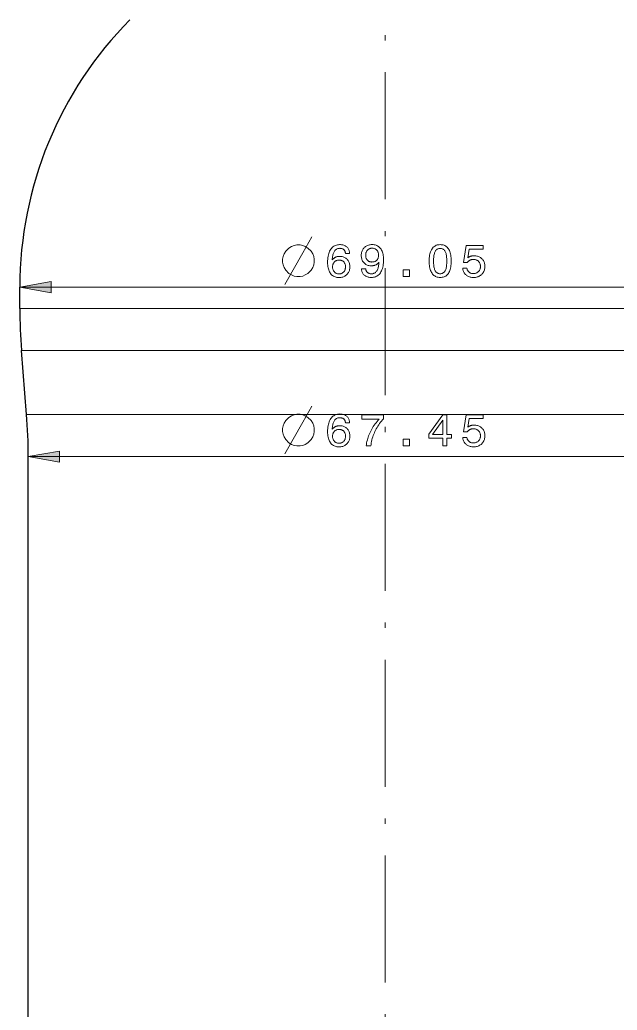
# Model space of a CAD drawing. Extents: x 0 to 297, y 0 to 420.
# Drawn here: x 70.1 to 126.6, y 214 to 307.6 of the extents above; entities that cross this region are included whole.
import ezdxf

# ---------------------------------------------------------------- set-up
doc = ezdxf.new("R2010")
doc.units = 0
doc.linetypes.add('DASHDOT', pattern=[18.5, 12, -3, 0.5, -3])

msp = doc.modelspace()

# ---------------------------------------------------------------- linework, layer by layer
at = {"color": 7, "linetype": 'DASHDOT', "lineweight": 13}
msp.add_line((104.666, 395.154), (104.666, 137.925), dxfattribs=at)
at = {"color": 7, "lineweight": 30, "ltscale": 0.05}
msp.add_line((70.141, 280.349), (70.141, 282.349), dxfattribs=at)
at = {"color": 7, "lineweight": 13, "ltscale": 0.449321}
for p, q in [((88.114, 282.349), (70.141, 282.349)), ((88.114, 280.349), (70.141, 280.349))]:
    msp.add_line(p, q, dxfattribs=at)
at = {"color": 7, "lineweight": 13}
for p, q in [((73.095, 282.349), (136.237, 282.349)), ((139.191, 282.349), (88.114, 282.349)), ((139.191, 280.349), (88.114, 280.349)), ((139.032, 276.366), (88.19, 276.366)), ((138.55, 270.333), (88.421, 270.333)), ((73.895, 266.349), (135.437, 266.349)), ((138.391, 266.349), (88.497, 266.349))]:
    msp.add_line(p, q, dxfattribs=at)
at = {"color": 7, "lineweight": 30, "ltscale": 0.151328}
msp.add_line((70.782, 270.333), (70.3, 276.366), dxfattribs=at)
at = {"color": 7, "lineweight": 13, "ltscale": 0.447253}
msp.add_line((88.19, 276.366), (70.3, 276.366), dxfattribs=at)
at = {"color": 7, "lineweight": 13, "ltscale": 0.440977}
msp.add_line((88.421, 270.333), (70.782, 270.333), dxfattribs=at)
at = {"color": 7, "lineweight": 30}
msp.add_line((70.941, 173.649), (70.941, 266.349), dxfattribs=at)
at = {"color": 7, "lineweight": 13, "ltscale": 0.438909}
msp.add_line((88.497, 266.349), (70.941, 266.349), dxfattribs=at)
at = {"color": 7, "lineweight": 13}
for points in [[(96.617, 286.349), (96.317, 286.349), (96.067, 286.299), (95.817, 286.199), (95.567, 286.049), (95.267, 285.749), (95.117, 285.499), (95.017, 285.249), (94.967, 284.999), (94.967, 284.699), (95.017, 284.449), (95.117, 284.199), (95.267, 283.949), (95.567, 283.649), (95.817, 283.499), (96.067, 283.399), (96.317, 283.349), (96.617, 283.349), (96.867, 283.399), (97.117, 283.499), (97.367, 283.649), (97.667, 283.949), (97.817, 284.199), (97.917, 284.449), (97.967, 284.699), (97.967, 284.999), (97.917, 285.249), (97.817, 285.499), (97.667, 285.749), (97.367, 286.049), (97.117, 286.199), (96.867, 286.299)], [(101.303, 285.538), (100.907, 285.538), (100.901, 285.583), (100.893, 285.627), (100.883, 285.668), (100.87, 285.707), (100.855, 285.744), (100.837, 285.779), (100.818, 285.811), (100.796, 285.841), (100.771, 285.869), (100.745, 285.895), (100.716, 285.919), (100.685, 285.94), (100.652, 285.958), (100.617, 285.974), (100.58, 285.988), (100.54, 285.999), (100.499, 286.007), (100.456, 286.014), (100.411, 286.017), (100.363, 286.018), (100.299, 286.016), (100.238, 286.008), (100.18, 285.994), (100.125, 285.975), (100.073, 285.951), (100.024, 285.921), (99.978, 285.886), (99.935, 285.846), (99.896, 285.8), (99.859, 285.749), (99.826, 285.692), (99.795, 285.63), (99.767, 285.562), (99.742, 285.488), (99.721, 285.409), (99.702, 285.325), (99.685, 285.234), (99.672, 285.139), (99.662, 285.037), (99.655, 284.931), (99.681, 284.962), (99.708, 284.992), (99.736, 285.021), (99.765, 285.048), (99.795, 285.073), (99.827, 285.097), (99.859, 285.12), (99.893, 285.14), (99.928, 285.16), (99.964, 285.177), (100, 285.193), (100.038, 285.208), (100.077, 285.22), (100.116, 285.231), (100.157, 285.241), (100.198, 285.248), (100.24, 285.254), (100.283, 285.258), (100.327, 285.261), (100.371, 285.262), (100.455, 285.259), (100.535, 285.251), (100.613, 285.237), (100.687, 285.218), (100.757, 285.193), (100.825, 285.163), (100.889, 285.128), (100.95, 285.087), (101.008, 285.04), (101.063, 284.989), (101.113, 284.932), (101.159, 284.872), (101.198, 284.809), (101.233, 284.742), (101.262, 284.672), (101.286, 284.598), (101.305, 284.521), (101.318, 284.44), (101.326, 284.356), (101.329, 284.269), (101.326, 284.181), (101.317, 284.097), (101.303, 284.016), (101.284, 283.938), (101.258, 283.864), (101.227, 283.793), (101.191, 283.725), (101.148, 283.661), (101.101, 283.6), (101.047, 283.542), (100.989, 283.489), (100.928, 283.442), (100.863, 283.4), (100.794, 283.364), (100.722, 283.333), (100.647, 283.308), (100.568, 283.288), (100.486, 283.274), (100.4, 283.266), (100.31, 283.263), (100.207, 283.267), (100.109, 283.278), (100.016, 283.296), (99.928, 283.321), (99.845, 283.354), (99.767, 283.394), (99.693, 283.442), (99.625, 283.496), (99.561, 283.558), (99.503, 283.628), (99.45, 283.704), (99.402, 283.787), (99.36, 283.876), (99.323, 283.971), (99.293, 284.073), (99.267, 284.182), (99.248, 284.296), (99.234, 284.418), (99.225, 284.546), (99.223, 284.68), (99.225, 284.837), (99.234, 284.987), (99.249, 285.13), (99.27, 285.266), (99.297, 285.394), (99.33, 285.515), (99.369, 285.629), (99.413, 285.736), (99.464, 285.835), (99.521, 285.927), (99.583, 286.011), (99.65, 286.086), (99.721, 286.152), (99.798, 286.209), (99.879, 286.258), (99.965, 286.298), (100.056, 286.329), (100.151, 286.351), (100.252, 286.364), (100.357, 286.368), (100.441, 286.366), (100.521, 286.36), (100.597, 286.349), (100.67, 286.334), (100.74, 286.314), (100.805, 286.29), (100.868, 286.262), (100.926, 286.229), (100.981, 286.193), (101.032, 286.151), (101.08, 286.106), (101.123, 286.057), (101.161, 286.005), (101.195, 285.949), (101.224, 285.889), (101.249, 285.826), (101.269, 285.759), (101.285, 285.689), (101.296, 285.615)], [(102.429, 284.092), (102.825, 284.092), (102.829, 284.047), (102.835, 284.005), (102.844, 283.965), (102.855, 283.927), (102.869, 283.891), (102.886, 283.857), (102.905, 283.824), (102.927, 283.794), (102.951, 283.766), (102.978, 283.739), (103.008, 283.715), (103.039, 283.694), (103.073, 283.675), (103.109, 283.659), (103.146, 283.645), (103.186, 283.633), (103.228, 283.624), (103.271, 283.618), (103.317, 283.614), (103.365, 283.613), (103.429, 283.616), (103.491, 283.624), (103.549, 283.637), (103.604, 283.656), (103.656, 283.68), (103.704, 283.71), (103.75, 283.745), (103.793, 283.785), (103.832, 283.831), (103.869, 283.882), (103.903, 283.938), (103.933, 284.001), (103.961, 284.068), (103.986, 284.142), (104.008, 284.221), (104.027, 284.306), (104.043, 284.396), (104.056, 284.492), (104.066, 284.594), (104.074, 284.701), (104.048, 284.669), (104.021, 284.638), (103.993, 284.609), (103.964, 284.582), (103.933, 284.556), (103.902, 284.532), (103.87, 284.51), (103.836, 284.489), (103.801, 284.47), (103.766, 284.452), (103.729, 284.436), (103.692, 284.422), (103.653, 284.409), (103.614, 284.398), (103.574, 284.389), (103.533, 284.381), (103.491, 284.375), (103.449, 284.371), (103.405, 284.369), (103.361, 284.368), (103.277, 284.37), (103.197, 284.379), (103.12, 284.392), (103.046, 284.411), (102.975, 284.436), (102.908, 284.466), (102.843, 284.501), (102.782, 284.542), (102.724, 284.589), (102.669, 284.641), (102.619, 284.697), (102.574, 284.757), (102.534, 284.82), (102.499, 284.887), (102.47, 284.957), (102.446, 285.031), (102.428, 285.108), (102.414, 285.189), (102.406, 285.273), (102.404, 285.361), (102.407, 285.449), (102.415, 285.534), (102.429, 285.615), (102.449, 285.693), (102.474, 285.767), (102.505, 285.838), (102.542, 285.906), (102.584, 285.971), (102.632, 286.031), (102.685, 286.089), (102.743, 286.142), (102.805, 286.19), (102.87, 286.232), (102.938, 286.268), (103.01, 286.299), (103.086, 286.324), (103.165, 286.343), (103.247, 286.357), (103.333, 286.366), (103.422, 286.368), (103.525, 286.365), (103.622, 286.354), (103.715, 286.336), (103.803, 286.31), (103.886, 286.277), (103.964, 286.237), (104.037, 286.19), (104.105, 286.135), (104.168, 286.073), (104.226, 286.004), (104.279, 285.928), (104.327, 285.845), (104.369, 285.756), (104.405, 285.66), (104.436, 285.558), (104.461, 285.45), (104.481, 285.335), (104.495, 285.214), (104.503, 285.086), (104.506, 284.952), (104.503, 284.793), (104.494, 284.642), (104.479, 284.498), (104.458, 284.362), (104.431, 284.233), (104.399, 284.112), (104.36, 283.998), (104.315, 283.892), (104.265, 283.793), (104.208, 283.702), (104.146, 283.618), (104.079, 283.544), (104.007, 283.478), (103.93, 283.421), (103.848, 283.373), (103.761, 283.333), (103.668, 283.302), (103.571, 283.281), (103.468, 283.267), (103.361, 283.263), (103.277, 283.265), (103.198, 283.272), (103.121, 283.283), (103.048, 283.299), (102.978, 283.319), (102.912, 283.344), (102.849, 283.374), (102.79, 283.407), (102.734, 283.446), (102.682, 283.489), (102.634, 283.535), (102.591, 283.585), (102.553, 283.638), (102.52, 283.693), (102.492, 283.752), (102.47, 283.814), (102.452, 283.879), (102.439, 283.947), (102.432, 284.018)], [(108.821, 284.813), (108.824, 284.961), (108.832, 285.102), (108.845, 285.236), (108.864, 285.363), (108.888, 285.483), (108.917, 285.595), (108.951, 285.7), (108.991, 285.798), (109.036, 285.888), (109.087, 285.971), (109.142, 286.047), (109.203, 286.114), (109.268, 286.174), (109.338, 286.225), (109.413, 286.269), (109.493, 286.305), (109.578, 286.333), (109.667, 286.353), (109.761, 286.364), (109.861, 286.368), (109.961, 286.364), (110.056, 286.353), (110.145, 286.333), (110.23, 286.305), (110.31, 286.27), (110.385, 286.227), (110.455, 286.175), (110.52, 286.116), (110.58, 286.049), (110.635, 285.974), (110.685, 285.892), (110.73, 285.802), (110.769, 285.704), (110.803, 285.599), (110.832, 285.487), (110.856, 285.367), (110.874, 285.239), (110.887, 285.105), (110.895, 284.962), (110.898, 284.813), (110.895, 284.663), (110.887, 284.521), (110.874, 284.387), (110.856, 284.26), (110.832, 284.141), (110.803, 284.029), (110.769, 283.924), (110.73, 283.827), (110.685, 283.737), (110.635, 283.655), (110.58, 283.581), (110.52, 283.514), (110.455, 283.455), (110.385, 283.404), (110.31, 283.361), (110.23, 283.326), (110.145, 283.298), (110.056, 283.279), (109.961, 283.267), (109.861, 283.263), (109.761, 283.267), (109.667, 283.279), (109.578, 283.298), (109.493, 283.326), (109.413, 283.362), (109.338, 283.405), (109.268, 283.456), (109.203, 283.515), (109.142, 283.582), (109.087, 283.657), (109.036, 283.74), (108.991, 283.83), (108.951, 283.927), (108.917, 284.031), (108.888, 284.143), (108.864, 284.262), (108.845, 284.389), (108.832, 284.523), (108.824, 284.664)], [(102.821, 285.365), (102.823, 285.308), (102.828, 285.253), (102.836, 285.201), (102.847, 285.151), (102.862, 285.103), (102.879, 285.058), (102.9, 285.015), (102.924, 284.974), (102.952, 284.936), (102.983, 284.9), (103.016, 284.867), (103.051, 284.837), (103.089, 284.811), (103.128, 284.789), (103.17, 284.77), (103.214, 284.754), (103.259, 284.742), (103.307, 284.733), (103.357, 284.728), (103.409, 284.726), (103.467, 284.728), (103.522, 284.733), (103.575, 284.742), (103.625, 284.754), (103.673, 284.769), (103.718, 284.788), (103.76, 284.81), (103.8, 284.836), (103.837, 284.865), (103.872, 284.898), (103.904, 284.934), (103.933, 284.972), (103.958, 285.013), (103.979, 285.056), (103.998, 285.102), (104.013, 285.15), (104.025, 285.201), (104.033, 285.254), (104.038, 285.311), (104.04, 285.369), (104.038, 285.428), (104.033, 285.485), (104.025, 285.539), (104.013, 285.591), (103.998, 285.64), (103.979, 285.686), (103.958, 285.731), (103.933, 285.773), (103.904, 285.812), (103.872, 285.849), (103.838, 285.883), (103.801, 285.913), (103.761, 285.94), (103.72, 285.963), (103.676, 285.982), (103.63, 285.998), (103.581, 286.011), (103.53, 286.02), (103.477, 286.025), (103.422, 286.027), (103.369, 286.025), (103.318, 286.02), (103.27, 286.01), (103.223, 285.998), (103.178, 285.981), (103.136, 285.961), (103.095, 285.938), (103.057, 285.91), (103.021, 285.879), (102.987, 285.845), (102.955, 285.807), (102.927, 285.767), (102.902, 285.725), (102.881, 285.68), (102.863, 285.633), (102.848, 285.584), (102.836, 285.533), (102.828, 285.479), (102.823, 285.423)], [(109.234, 284.813), (109.236, 284.692), (109.241, 284.578), (109.248, 284.471), (109.259, 284.37), (109.272, 284.276), (109.289, 284.188), (109.309, 284.108), (109.332, 284.033), (109.357, 283.966), (109.386, 283.905), (109.418, 283.85), (109.454, 283.801), (109.493, 283.758), (109.535, 283.721), (109.581, 283.689), (109.63, 283.663), (109.682, 283.643), (109.738, 283.629), (109.798, 283.62), (109.861, 283.617), (109.924, 283.62), (109.983, 283.629), (110.04, 283.643), (110.092, 283.663), (110.141, 283.688), (110.187, 283.72), (110.229, 283.757), (110.267, 283.799), (110.302, 283.848), (110.334, 283.902), (110.362, 283.962), (110.387, 284.029), (110.41, 284.103), (110.429, 284.184), (110.445, 284.272), (110.459, 284.366), (110.469, 284.468), (110.477, 284.576), (110.481, 284.691), (110.483, 284.813), (110.481, 284.935), (110.477, 285.05), (110.469, 285.159), (110.459, 285.26), (110.445, 285.355), (110.429, 285.443), (110.41, 285.524), (110.387, 285.598), (110.362, 285.665), (110.334, 285.725), (110.302, 285.779), (110.267, 285.828), (110.229, 285.871), (110.187, 285.908), (110.141, 285.939), (110.092, 285.964), (110.04, 285.984), (109.983, 285.999), (109.924, 286.007), (109.861, 286.01), (109.798, 286.007), (109.738, 285.999), (109.682, 285.984), (109.63, 285.964), (109.581, 285.938), (109.535, 285.906), (109.493, 285.869), (109.454, 285.826), (109.418, 285.777), (109.386, 285.722), (109.357, 285.661), (109.332, 285.594), (109.309, 285.52), (109.289, 285.439), (109.272, 285.351), (109.259, 285.257), (109.248, 285.156), (109.241, 285.048), (109.236, 284.934)], [(111.99, 284.132), (112.39, 284.132), (112.399, 284.086), (112.41, 284.042), (112.423, 284), (112.439, 283.961), (112.457, 283.923), (112.478, 283.888), (112.501, 283.854), (112.527, 283.823), (112.555, 283.793), (112.585, 283.766), (112.618, 283.741), (112.653, 283.718), (112.689, 283.699), (112.727, 283.681), (112.767, 283.667), (112.808, 283.655), (112.851, 283.646), (112.896, 283.639), (112.943, 283.635), (112.991, 283.634), (113.05, 283.636), (113.107, 283.641), (113.162, 283.651), (113.214, 283.663), (113.263, 283.68), (113.311, 283.7), (113.356, 283.724), (113.398, 283.751), (113.438, 283.783), (113.476, 283.817), (113.511, 283.855), (113.542, 283.895), (113.57, 283.938), (113.594, 283.983), (113.614, 284.03), (113.63, 284.079), (113.643, 284.131), (113.652, 284.185), (113.658, 284.242), (113.66, 284.3), (113.658, 284.36), (113.652, 284.418), (113.643, 284.472), (113.631, 284.525), (113.614, 284.575), (113.594, 284.622), (113.571, 284.667), (113.544, 284.71), (113.513, 284.75), (113.478, 284.787), (113.441, 284.822), (113.401, 284.853), (113.358, 284.88), (113.313, 284.903), (113.266, 284.923), (113.216, 284.94), (113.164, 284.952), (113.109, 284.961), (113.051, 284.967), (112.991, 284.969), (112.957, 284.968), (112.923, 284.966), (112.889, 284.962), (112.856, 284.957), (112.824, 284.951), (112.792, 284.944), (112.761, 284.934), (112.731, 284.924), (112.701, 284.912), (112.672, 284.899), (112.643, 284.884), (112.616, 284.868), (112.589, 284.851), (112.562, 284.833), (112.537, 284.813), (112.512, 284.791), (112.488, 284.769), (112.464, 284.745), (112.442, 284.719), (112.42, 284.692), (112.076, 284.692), (112.312, 286.282), (113.915, 286.282), (113.915, 285.928), (112.601, 285.928), (112.481, 285.12), (112.503, 285.139), (112.526, 285.156), (112.549, 285.173), (112.573, 285.189), (112.598, 285.204), (112.624, 285.218), (112.651, 285.231), (112.678, 285.243), (112.706, 285.254), (112.735, 285.265), (112.765, 285.274), (112.795, 285.283), (112.825, 285.29), (112.857, 285.296), (112.888, 285.302), (112.92, 285.306), (112.953, 285.31), (112.986, 285.312), (113.02, 285.314), (113.055, 285.314), (113.145, 285.312), (113.232, 285.303), (113.315, 285.29), (113.395, 285.27), (113.471, 285.246), (113.544, 285.216), (113.613, 285.18), (113.678, 285.139), (113.74, 285.092), (113.798, 285.04), (113.851, 284.984), (113.899, 284.924), (113.941, 284.86), (113.978, 284.794), (114.009, 284.723), (114.034, 284.65), (114.054, 284.573), (114.068, 284.492), (114.076, 284.409), (114.079, 284.321), (114.076, 284.229), (114.067, 284.14), (114.052, 284.054), (114.031, 283.972), (114.005, 283.894), (113.972, 283.819), (113.933, 283.748), (113.888, 283.68), (113.838, 283.616), (113.781, 283.556), (113.719, 283.5), (113.654, 283.451), (113.586, 283.407), (113.513, 283.368), (113.437, 283.336), (113.358, 283.31), (113.275, 283.289), (113.188, 283.275), (113.098, 283.266), (113.004, 283.263), (112.921, 283.265), (112.84, 283.273), (112.763, 283.285), (112.688, 283.301), (112.616, 283.323), (112.547, 283.349), (112.481, 283.38), (112.418, 283.416), (112.358, 283.457), (112.301, 283.502), (112.247, 283.552), (112.199, 283.604), (112.156, 283.659), (112.117, 283.718), (112.083, 283.779), (112.055, 283.844), (112.031, 283.911), (112.012, 283.982), (111.999, 284.055)], [(100.911, 284.264), (100.91, 284.322), (100.905, 284.377), (100.897, 284.43), (100.885, 284.48), (100.871, 284.528), (100.853, 284.574), (100.832, 284.617), (100.807, 284.658), (100.78, 284.696), (100.749, 284.732), (100.715, 284.766), (100.68, 284.795), (100.642, 284.822), (100.603, 284.844), (100.561, 284.864), (100.518, 284.879), (100.472, 284.892), (100.424, 284.9), (100.375, 284.906), (100.323, 284.907), (100.265, 284.906), (100.21, 284.901), (100.157, 284.892), (100.107, 284.88), (100.06, 284.864), (100.015, 284.845), (99.972, 284.823), (99.932, 284.797), (99.895, 284.767), (99.86, 284.735), (99.828, 284.699), (99.8, 284.66), (99.775, 284.619), (99.753, 284.576), (99.735, 284.53), (99.719, 284.481), (99.708, 284.43), (99.699, 284.376), (99.694, 284.319), (99.693, 284.26), (99.694, 284.201), (99.699, 284.145), (99.708, 284.091), (99.719, 284.039), (99.734, 283.99), (99.752, 283.943), (99.774, 283.899), (99.799, 283.857), (99.827, 283.818), (99.858, 283.782), (99.892, 283.748), (99.929, 283.718), (99.968, 283.691), (100.009, 283.668), (100.053, 283.649), (100.099, 283.633), (100.147, 283.62), (100.198, 283.612), (100.251, 283.606), (100.306, 283.605), (100.359, 283.606), (100.41, 283.612), (100.459, 283.621), (100.506, 283.634), (100.55, 283.65), (100.593, 283.67), (100.634, 283.694), (100.672, 283.721), (100.709, 283.752), (100.744, 283.787), (100.775, 283.824), (100.804, 283.864), (100.829, 283.906), (100.851, 283.951), (100.869, 283.997), (100.884, 284.046), (100.896, 284.097), (100.904, 284.151), (100.91, 284.207)], [(106.365, 283.349), (106.365, 283.992), (106.962, 283.992), (106.962, 283.349)], [(73.095, 282.87), (70.141, 282.349), (73.095, 281.828)], [(96.617, 270.349), (96.317, 270.349), (96.067, 270.299), (95.817, 270.199), (95.567, 270.049), (95.267, 269.749), (95.117, 269.499), (95.017, 269.249), (94.967, 268.999), (94.967, 268.699), (95.017, 268.449), (95.117, 268.199), (95.267, 267.949), (95.567, 267.649), (95.817, 267.499), (96.067, 267.399), (96.317, 267.349), (96.617, 267.349), (96.867, 267.399), (97.117, 267.499), (97.367, 267.649), (97.667, 267.949), (97.817, 268.199), (97.917, 268.449), (97.967, 268.699), (97.967, 268.999), (97.917, 269.249), (97.817, 269.499), (97.667, 269.749), (97.367, 270.049), (97.117, 270.199), (96.867, 270.299)], [(101.303, 269.538), (100.907, 269.538), (100.901, 269.583), (100.893, 269.627), (100.883, 269.668), (100.87, 269.707), (100.855, 269.744), (100.837, 269.779), (100.818, 269.811), (100.796, 269.841), (100.771, 269.869), (100.745, 269.895), (100.716, 269.919), (100.685, 269.94), (100.652, 269.958), (100.617, 269.974), (100.58, 269.988), (100.54, 269.999), (100.499, 270.007), (100.456, 270.014), (100.411, 270.017), (100.363, 270.018), (100.299, 270.016), (100.238, 270.008), (100.18, 269.994), (100.125, 269.975), (100.073, 269.951), (100.024, 269.921), (99.978, 269.886), (99.935, 269.846), (99.896, 269.8), (99.859, 269.749), (99.826, 269.692), (99.795, 269.63), (99.767, 269.562), (99.742, 269.488), (99.721, 269.409), (99.702, 269.325), (99.685, 269.234), (99.672, 269.139), (99.662, 269.037), (99.655, 268.931), (99.681, 268.962), (99.708, 268.992), (99.736, 269.021), (99.765, 269.048), (99.795, 269.073), (99.827, 269.097), (99.859, 269.12), (99.893, 269.14), (99.928, 269.16), (99.964, 269.177), (100, 269.193), (100.038, 269.208), (100.077, 269.22), (100.116, 269.231), (100.157, 269.241), (100.198, 269.248), (100.24, 269.254), (100.283, 269.258), (100.327, 269.261), (100.371, 269.262), (100.455, 269.259), (100.535, 269.251), (100.613, 269.237), (100.687, 269.218), (100.757, 269.193), (100.825, 269.163), (100.889, 269.128), (100.95, 269.087), (101.008, 269.04), (101.063, 268.989), (101.113, 268.932), (101.159, 268.872), (101.198, 268.809), (101.233, 268.742), (101.262, 268.672), (101.286, 268.598), (101.305, 268.521), (101.318, 268.44), (101.326, 268.356), (101.329, 268.269), (101.326, 268.181), (101.317, 268.097), (101.303, 268.016), (101.284, 267.938), (101.258, 267.864), (101.227, 267.793), (101.191, 267.725), (101.148, 267.661), (101.101, 267.6), (101.047, 267.542), (100.989, 267.489), (100.928, 267.442), (100.863, 267.4), (100.794, 267.364), (100.722, 267.333), (100.647, 267.308), (100.568, 267.288), (100.486, 267.274), (100.4, 267.266), (100.31, 267.263), (100.207, 267.267), (100.109, 267.278), (100.016, 267.296), (99.928, 267.321), (99.845, 267.354), (99.767, 267.394), (99.693, 267.442), (99.625, 267.496), (99.561, 267.558), (99.503, 267.628), (99.45, 267.704), (99.402, 267.787), (99.36, 267.876), (99.323, 267.971), (99.293, 268.073), (99.267, 268.182), (99.248, 268.296), (99.234, 268.418), (99.225, 268.546), (99.223, 268.68), (99.225, 268.837), (99.234, 268.987), (99.249, 269.13), (99.27, 269.266), (99.297, 269.394), (99.33, 269.515), (99.369, 269.629), (99.413, 269.736), (99.464, 269.835), (99.521, 269.927), (99.583, 270.011), (99.65, 270.086), (99.721, 270.152), (99.798, 270.209), (99.879, 270.258), (99.965, 270.298), (100.056, 270.329), (100.151, 270.351), (100.252, 270.364), (100.357, 270.368), (100.441, 270.366), (100.521, 270.36), (100.597, 270.349), (100.67, 270.334), (100.74, 270.314), (100.805, 270.29), (100.868, 270.262), (100.926, 270.229), (100.981, 270.193), (101.032, 270.151), (101.08, 270.106), (101.123, 270.057), (101.161, 270.005), (101.195, 269.949), (101.224, 269.889), (101.249, 269.826), (101.269, 269.759), (101.285, 269.689), (101.296, 269.615)], [(102.866, 267.349), (102.887, 267.493), (102.912, 267.635), (102.942, 267.774), (102.976, 267.912), (103.013, 268.048), (103.055, 268.181), (103.101, 268.313), (103.151, 268.442), (103.205, 268.57), (103.263, 268.696), (103.325, 268.82), (103.392, 268.943), (103.464, 269.064), (103.54, 269.185), (103.621, 269.305), (103.707, 269.424), (103.797, 269.541), (103.891, 269.658), (103.991, 269.773), (104.095, 269.888), (102.454, 269.888), (102.454, 270.282), (104.51, 270.282), (104.51, 269.924), (104.41, 269.811), (104.313, 269.698), (104.222, 269.582), (104.134, 269.465), (104.05, 269.346), (103.971, 269.225), (103.896, 269.103), (103.825, 268.979), (103.759, 268.853), (103.696, 268.726), (103.638, 268.597), (103.584, 268.466), (103.534, 268.333), (103.488, 268.198), (103.447, 268.061), (103.41, 267.923), (103.376, 267.782), (103.347, 267.64), (103.323, 267.496), (103.302, 267.349)], [(110.099, 267.349), (110.099, 268.092), (108.781, 268.092), (108.781, 268.471), (110.095, 270.282), (110.487, 270.282), (110.487, 268.437), (110.915, 268.437), (110.915, 268.092), (110.487, 268.092), (110.487, 267.349)], [(109.144, 268.437), (110.099, 268.437), (110.099, 269.78)], [(111.99, 268.132), (112.39, 268.132), (112.399, 268.086), (112.41, 268.042), (112.423, 268), (112.439, 267.961), (112.457, 267.923), (112.478, 267.888), (112.501, 267.854), (112.527, 267.823), (112.555, 267.793), (112.585, 267.766), (112.618, 267.741), (112.653, 267.718), (112.689, 267.699), (112.727, 267.681), (112.767, 267.667), (112.808, 267.655), (112.851, 267.646), (112.896, 267.639), (112.943, 267.635), (112.991, 267.634), (113.05, 267.636), (113.107, 267.641), (113.162, 267.651), (113.214, 267.663), (113.263, 267.68), (113.311, 267.7), (113.356, 267.724), (113.398, 267.751), (113.438, 267.783), (113.476, 267.817), (113.511, 267.855), (113.542, 267.895), (113.57, 267.938), (113.594, 267.983), (113.614, 268.03), (113.63, 268.079), (113.643, 268.131), (113.652, 268.185), (113.658, 268.242), (113.66, 268.3), (113.658, 268.36), (113.652, 268.418), (113.643, 268.472), (113.631, 268.525), (113.614, 268.575), (113.594, 268.622), (113.571, 268.667), (113.544, 268.71), (113.513, 268.75), (113.478, 268.787), (113.441, 268.822), (113.401, 268.853), (113.358, 268.88), (113.313, 268.903), (113.266, 268.923), (113.216, 268.94), (113.164, 268.952), (113.109, 268.961), (113.051, 268.967), (112.991, 268.969), (112.957, 268.968), (112.923, 268.966), (112.889, 268.962), (112.856, 268.957), (112.824, 268.951), (112.792, 268.944), (112.761, 268.934), (112.731, 268.924), (112.701, 268.912), (112.672, 268.899), (112.643, 268.884), (112.616, 268.868), (112.589, 268.851), (112.562, 268.833), (112.537, 268.813), (112.512, 268.791), (112.488, 268.769), (112.464, 268.745), (112.442, 268.719), (112.42, 268.692), (112.076, 268.692), (112.312, 270.282), (113.915, 270.282), (113.915, 269.928), (112.601, 269.928), (112.481, 269.12), (112.503, 269.139), (112.526, 269.156), (112.549, 269.173), (112.573, 269.189), (112.598, 269.204), (112.624, 269.218), (112.651, 269.231), (112.678, 269.243), (112.706, 269.254), (112.735, 269.265), (112.765, 269.274), (112.795, 269.283), (112.825, 269.29), (112.857, 269.296), (112.888, 269.302), (112.92, 269.306), (112.953, 269.31), (112.986, 269.312), (113.02, 269.314), (113.055, 269.314), (113.145, 269.312), (113.232, 269.303), (113.315, 269.29), (113.395, 269.27), (113.471, 269.246), (113.544, 269.216), (113.613, 269.18), (113.678, 269.139), (113.74, 269.092), (113.798, 269.04), (113.851, 268.984), (113.899, 268.924), (113.941, 268.86), (113.978, 268.794), (114.009, 268.723), (114.034, 268.65), (114.054, 268.573), (114.068, 268.492), (114.076, 268.409), (114.079, 268.321), (114.076, 268.229), (114.067, 268.14), (114.052, 268.054), (114.031, 267.972), (114.005, 267.894), (113.972, 267.819), (113.933, 267.748), (113.888, 267.68), (113.838, 267.616), (113.781, 267.556), (113.719, 267.5), (113.654, 267.451), (113.586, 267.407), (113.513, 267.368), (113.437, 267.336), (113.358, 267.31), (113.275, 267.289), (113.188, 267.275), (113.098, 267.266), (113.004, 267.263), (112.921, 267.265), (112.84, 267.273), (112.763, 267.285), (112.688, 267.301), (112.616, 267.323), (112.547, 267.349), (112.481, 267.38), (112.418, 267.416), (112.358, 267.457), (112.301, 267.502), (112.247, 267.552), (112.199, 267.604), (112.156, 267.659), (112.117, 267.718), (112.083, 267.779), (112.055, 267.844), (112.031, 267.911), (112.012, 267.982), (111.999, 268.055)], [(100.911, 268.264), (100.91, 268.322), (100.905, 268.377), (100.897, 268.43), (100.885, 268.48), (100.871, 268.528), (100.853, 268.574), (100.832, 268.617), (100.807, 268.658), (100.78, 268.696), (100.749, 268.732), (100.715, 268.766), (100.68, 268.795), (100.642, 268.822), (100.603, 268.844), (100.561, 268.864), (100.518, 268.879), (100.472, 268.892), (100.424, 268.9), (100.375, 268.906), (100.323, 268.907), (100.265, 268.906), (100.21, 268.901), (100.157, 268.892), (100.107, 268.88), (100.06, 268.864), (100.015, 268.845), (99.972, 268.823), (99.932, 268.797), (99.895, 268.767), (99.86, 268.735), (99.828, 268.699), (99.8, 268.66), (99.775, 268.619), (99.753, 268.576), (99.735, 268.53), (99.719, 268.481), (99.708, 268.43), (99.699, 268.376), (99.694, 268.319), (99.693, 268.26), (99.694, 268.201), (99.699, 268.145), (99.708, 268.091), (99.719, 268.039), (99.734, 267.99), (99.752, 267.943), (99.774, 267.899), (99.799, 267.857), (99.827, 267.818), (99.858, 267.782), (99.892, 267.748), (99.929, 267.718), (99.968, 267.691), (100.009, 267.668), (100.053, 267.649), (100.099, 267.633), (100.147, 267.62), (100.198, 267.612), (100.251, 267.606), (100.306, 267.605), (100.359, 267.606), (100.41, 267.612), (100.459, 267.621), (100.506, 267.634), (100.55, 267.65), (100.593, 267.67), (100.634, 267.694), (100.672, 267.721), (100.709, 267.752), (100.744, 267.787), (100.775, 267.824), (100.804, 267.864), (100.829, 267.906), (100.851, 267.951), (100.869, 267.997), (100.884, 268.046), (100.896, 268.097), (100.904, 268.151), (100.91, 268.207)], [(106.365, 267.349), (106.365, 267.992), (106.962, 267.992), (106.962, 267.349)], [(73.895, 266.87), (70.941, 266.349), (73.895, 265.828)]]:
    msp.add_lwpolyline(points, close=True, dxfattribs=at)
for points in [[(95.167, 282.599), (96.867, 285.599), (97.717, 287.099)], [(95.167, 266.599), (96.867, 269.599), (97.717, 271.099)]]:
    msp.add_lwpolyline(points, dxfattribs=at)
at = {"color": 7, "lineweight": 30}
for centre, radius, start, end in [((106.015, 282.349), 35.874, 135.24462, 179.99999), ((120.141, 280.349), 50, 180.00001, 184.5691), ((20.941, 266.349), 50, 360, 4.5691)]:
    msp.add_arc(centre, radius, start, end, dxfattribs=at)
at = {"color": 7, "lineweight": 13}
for points in [[(73.095, 282.87), (70.141, 282.349), (73.095, 282.87), (73.095, 281.828)], [(73.895, 266.87), (70.941, 266.349), (73.895, 266.87), (73.895, 265.828)]]:
    msp.add_solid(points, dxfattribs=at)

doc.saveas('drawing.dxf')
